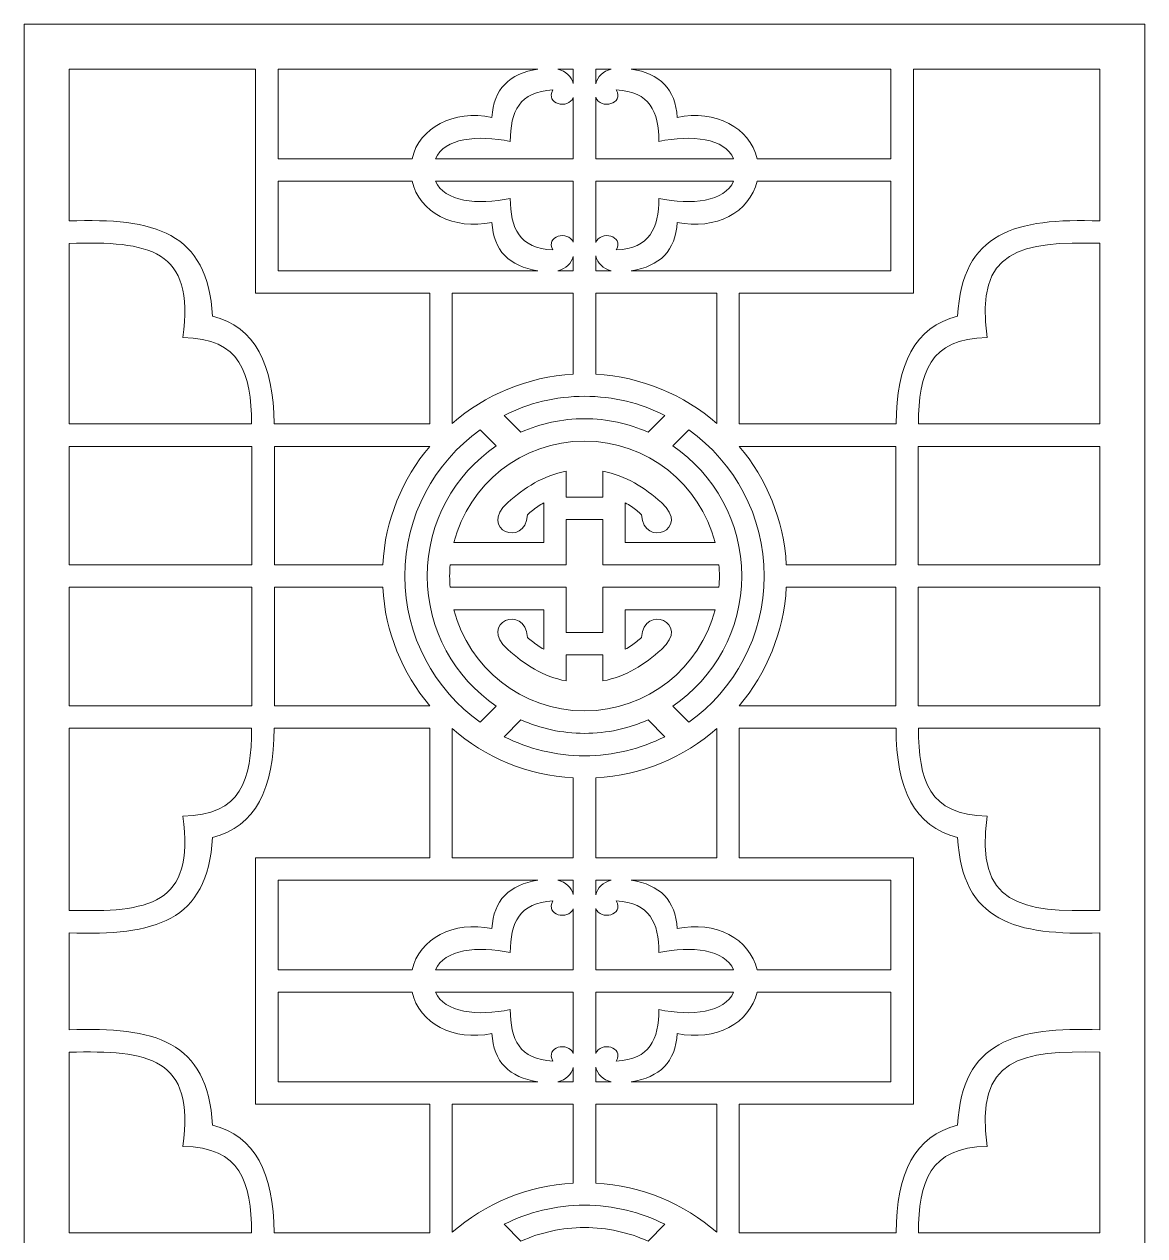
# Model space of a CAD drawing. Header units: centimetres. Extents: x -27 to -22.5, y -9 to 9.
# Drawn here: x -26.999 to -22.499, y 4.136 to 9.001 of the extents above; entities that cross this region are included whole.
import ezdxf

# ---------------------------------------------------------------- set-up
doc = ezdxf.new("R2010")
doc.units = ezdxf.units.CM
doc.header["$MEASUREMENT"] = 0
doc.layers.add('layer 1', color=7, linetype='Continuous')

msp = doc.modelspace()

# ---------------------------------------------------------------- linework, layer by layer
at = {"layer": 'layer 1', "color": 250, "lineweight": 9}
for points, knots in [([(-26.99914, 9.00077), (-26.99914, 9.00077), (-22.4989, 9.00077), (-22.4989, 9.00077), (-22.4989, 9.00077), (-22.4989, 9.00077), (-22.4989, -9.00021), (-22.4989, -9.00021), (-22.4989, -9.00021), (-22.4989, -9.00021), (-26.99914, -9.00021), (-26.99914, -9.00021), (-26.99914, -9.00021), (-26.99914, -9.00021), (-26.99914, 9.00077), (-26.99914, 9.00077)], [0, 0, 0, 0, 0.2, 0.2, 0.2, 0.2, 0.4, 0.4, 0.4, 0.4, 0.6, 0.6, 0.6, 0.6, 1, 1, 1, 1]), ([(-25.996, 7.39587), (-25.996, 7.39587), (-25.37019, 7.39587), (-25.37019, 7.39587), (-25.37019, 7.39587), (-25.37019, 7.39587), (-25.37019, 7.92071), (-25.37019, 7.92071), (-25.37019, 7.92071), (-25.37019, 7.92071), (-26.06988, 7.92071), (-26.06988, 7.92071), (-26.06988, 7.92071), (-26.06988, 7.92071), (-26.06988, 8.82075), (-26.06988, 8.82075), (-26.06988, 8.82075), (-26.06988, 8.82075), (-26.81912, 8.82075), (-26.81912, 8.82075), (-26.81912, 8.82075), (-26.81912, 8.82075), (-26.81912, 8.21093), (-26.81912, 8.21093), (-26.81912, 8.21093), (-26.47785, 8.22328), (-26.26135, 8.16846), (-26.24322, 7.82835), (-26.24322, 7.82835), (-26.07137, 7.78554), (-25.99746, 7.63571), (-25.996, 7.39587)], [0, 0, 0, 0, 0.1111111, 0.1111111, 0.1111111, 0.1111111, 0.2222222, 0.2222222, 0.2222222, 0.2222222, 0.3333333, 0.3333333, 0.3333333, 0.3333333, 0.4444444, 0.4444444, 0.4444444, 0.4444444, 0.5555556, 0.5555556, 0.5555556, 0.5555556, 0.6666667, 0.6666667, 0.6666667, 0.6666667, 0.7777778, 0.7777778, 0.7777778, 0.7777778, 1, 1, 1, 1]), ([(-25.97988, 8.82075), (-25.97988, 8.82075), (-25.97988, 8.46073), (-25.97988, 8.46073), (-25.97988, 8.46073), (-25.97988, 8.46073), (-25.44137, 8.46073), (-25.44137, 8.46073), (-25.44137, 8.46073), (-25.41311, 8.58631), (-25.27458, 8.65835), (-25.12073, 8.62651), (-25.12073, 8.62651), (-25.11499, 8.74), (-25.05105, 8.80227), (-24.93658, 8.82075), (-24.93658, 8.82075), (-24.93658, 8.82075), (-25.97988, 8.82075), (-25.97988, 8.82075)], [0, 0, 0, 0, 0.1666667, 0.1666667, 0.1666667, 0.1666667, 0.3333333, 0.3333333, 0.3333333, 0.3333333, 0.5, 0.5, 0.5, 0.5, 0.6666667, 0.6666667, 0.6666667, 0.6666667, 1, 1, 1, 1]), ([(-24.85616, 8.82075), (-24.82289, 8.81218), (-24.80225, 8.7913), (-24.79401, 8.76297), (-24.79401, 8.76297), (-24.79401, 8.76297), (-24.79401, 8.82075), (-24.79401, 8.82075), (-24.79401, 8.82075), (-24.79401, 8.82075), (-24.85616, 8.82075), (-24.85616, 8.82075)], [0, 0, 0, 0, 0.25, 0.25, 0.25, 0.25, 0.5, 0.5, 0.5, 0.5, 1, 1, 1, 1]), ([(-24.70402, 8.82075), (-24.70402, 8.82075), (-24.70402, 8.76119), (-24.70402, 8.76119), (-24.70402, 8.76119), (-24.69613, 8.79043), (-24.67532, 8.81201), (-24.64136, 8.82075), (-24.64136, 8.82075), (-24.64136, 8.82075), (-24.70402, 8.82075), (-24.70402, 8.82075)], [0, 0, 0, 0, 0.25, 0.25, 0.25, 0.25, 0.5, 0.5, 0.5, 0.5, 1, 1, 1, 1]), ([(-24.56097, 8.82075), (-24.44648, 8.80227), (-24.38257, 8.74), (-24.37682, 8.62651), (-24.37682, 8.62651), (-24.22297, 8.65835), (-24.08442, 8.58631), (-24.05615, 8.46073), (-24.05615, 8.46073), (-24.05615, 8.46073), (-23.51815, 8.46073), (-23.51815, 8.46073), (-23.51815, 8.46073), (-23.51815, 8.46073), (-23.51815, 8.82075), (-23.51815, 8.82075), (-23.51815, 8.82075), (-23.51815, 8.82075), (-24.56097, 8.82075), (-24.56097, 8.82075)], [0, 0, 0, 0, 0.1666667, 0.1666667, 0.1666667, 0.1666667, 0.3333333, 0.3333333, 0.3333333, 0.3333333, 0.5, 0.5, 0.5, 0.5, 0.6666667, 0.6666667, 0.6666667, 0.6666667, 1, 1, 1, 1]), ([(-23.49778, 7.39587), (-23.49632, 7.63571), (-23.4224, 7.78554), (-23.25053, 7.82835), (-23.25053, 7.82835), (-23.23247, 8.16703), (-23.01772, 8.2228), (-22.67893, 8.21108), (-22.67893, 8.21108), (-22.67893, 8.21108), (-22.67893, 8.82075), (-22.67893, 8.82075), (-22.67893, 8.82075), (-22.67893, 8.82075), (-23.42816, 8.82075), (-23.42816, 8.82075), (-23.42816, 8.82075), (-23.42816, 8.82075), (-23.42816, 7.92071), (-23.42816, 7.92071), (-23.42816, 7.92071), (-23.42816, 7.92071), (-24.12767, 7.92071), (-24.12767, 7.92071), (-24.12767, 7.92071), (-24.12767, 7.92071), (-24.12767, 7.39587), (-24.12767, 7.39587), (-24.12767, 7.39587), (-24.12767, 7.39587), (-23.49778, 7.39587), (-23.49778, 7.39587)], [0, 0, 0, 0, 0.1111111, 0.1111111, 0.1111111, 0.1111111, 0.2222222, 0.2222222, 0.2222222, 0.2222222, 0.3333333, 0.3333333, 0.3333333, 0.3333333, 0.4444444, 0.4444444, 0.4444444, 0.4444444, 0.5555556, 0.5555556, 0.5555556, 0.5555556, 0.6666667, 0.6666667, 0.6666667, 0.6666667, 0.7777778, 0.7777778, 0.7777778, 0.7777778, 1, 1, 1, 1]), ([(-24.79401, 8.46073), (-24.79401, 8.46073), (-24.79401, 8.7061), (-24.79401, 8.7061), (-24.79401, 8.7061), (-24.81481, 8.65772), (-24.90754, 8.67977), (-24.87635, 8.73721), (-24.87635, 8.73721), (-25.01076, 8.72967), (-25.04683, 8.65073), (-25.04693, 8.53017), (-25.04693, 8.53017), (-25.17915, 8.55805), (-25.31224, 8.54249), (-25.34755, 8.46073), (-25.34755, 8.46073), (-25.34755, 8.46073), (-24.79401, 8.46073), (-24.79401, 8.46073)], [0, 0, 0, 0, 0.1666667, 0.1666667, 0.1666667, 0.1666667, 0.3333333, 0.3333333, 0.3333333, 0.3333333, 0.5, 0.5, 0.5, 0.5, 0.6666667, 0.6666667, 0.6666667, 0.6666667, 1, 1, 1, 1]), ([(-24.70402, 8.70728), (-24.70402, 8.70728), (-24.70402, 8.46073), (-24.70402, 8.46073), (-24.70402, 8.46073), (-24.70402, 8.46073), (-24.14997, 8.46073), (-24.14997, 8.46073), (-24.14997, 8.46073), (-24.18531, 8.54249), (-24.31838, 8.55805), (-24.45063, 8.53017), (-24.45063, 8.53017), (-24.45072, 8.65073), (-24.48677, 8.72967), (-24.6212, 8.73721), (-24.6212, 8.73721), (-24.58977, 8.67931), (-24.68422, 8.65736), (-24.70402, 8.70728)], [0, 0, 0, 0, 0.1666667, 0.1666667, 0.1666667, 0.1666667, 0.3333333, 0.3333333, 0.3333333, 0.3333333, 0.5, 0.5, 0.5, 0.5, 0.6666667, 0.6666667, 0.6666667, 0.6666667, 1, 1, 1, 1]), ([(-24.93654, 8.0107), (-25.05104, 8.02922), (-25.11499, 8.09148), (-25.12073, 8.20497), (-25.12073, 8.20497), (-25.27458, 8.17314), (-25.41311, 8.24519), (-25.44137, 8.37075), (-25.44137, 8.37075), (-25.44137, 8.37075), (-25.97988, 8.37075), (-25.97988, 8.37075), (-25.97988, 8.37075), (-25.97988, 8.37075), (-25.97988, 8.0107), (-25.97988, 8.0107), (-25.97988, 8.0107), (-25.97988, 8.0107), (-24.93654, 8.0107), (-24.93654, 8.0107)], [0, 0, 0, 0, 0.1666667, 0.1666667, 0.1666667, 0.1666667, 0.3333333, 0.3333333, 0.3333333, 0.3333333, 0.5, 0.5, 0.5, 0.5, 0.6666667, 0.6666667, 0.6666667, 0.6666667, 1, 1, 1, 1]), ([(-24.79401, 8.12538), (-24.79401, 8.12538), (-24.79401, 8.37075), (-24.79401, 8.37075), (-24.79401, 8.37075), (-24.79401, 8.37075), (-25.34755, 8.37075), (-25.34755, 8.37075), (-25.34755, 8.37075), (-25.31224, 8.289), (-25.17914, 8.27342), (-25.04693, 8.30133), (-25.04693, 8.30133), (-25.04683, 8.18073), (-25.01076, 8.1018), (-24.87635, 8.09425), (-24.87635, 8.09425), (-24.90754, 8.15172), (-24.81481, 8.17376), (-24.79401, 8.12538)], [0, 0, 0, 0, 0.1666667, 0.1666667, 0.1666667, 0.1666667, 0.3333333, 0.3333333, 0.3333333, 0.3333333, 0.5, 0.5, 0.5, 0.5, 0.6666667, 0.6666667, 0.6666667, 0.6666667, 1, 1, 1, 1]), ([(-24.70402, 8.37075), (-24.70402, 8.37075), (-24.70402, 8.12421), (-24.70402, 8.12421), (-24.70402, 8.12421), (-24.68422, 8.17411), (-24.58977, 8.15217), (-24.6212, 8.09425), (-24.6212, 8.09425), (-24.48677, 8.1018), (-24.45072, 8.18073), (-24.45063, 8.30133), (-24.45063, 8.30133), (-24.31838, 8.27342), (-24.18531, 8.289), (-24.14998, 8.37075), (-24.14998, 8.37075), (-24.14998, 8.37075), (-24.70402, 8.37075), (-24.70402, 8.37075)], [0, 0, 0, 0, 0.1666667, 0.1666667, 0.1666667, 0.1666667, 0.3333333, 0.3333333, 0.3333333, 0.3333333, 0.5, 0.5, 0.5, 0.5, 0.6666667, 0.6666667, 0.6666667, 0.6666667, 1, 1, 1, 1]), ([(-24.561, 8.0107), (-24.4465, 8.02922), (-24.38258, 8.09148), (-24.37682, 8.20497), (-24.37682, 8.20497), (-24.22297, 8.17314), (-24.08444, 8.24519), (-24.05615, 8.37075), (-24.05615, 8.37075), (-24.05615, 8.37075), (-23.51815, 8.37075), (-23.51815, 8.37075), (-23.51815, 8.37075), (-23.51815, 8.37075), (-23.51815, 8.0107), (-23.51815, 8.0107), (-23.51815, 8.0107), (-23.51815, 8.0107), (-24.561, 8.0107), (-24.561, 8.0107)], [0, 0, 0, 0, 0.1666667, 0.1666667, 0.1666667, 0.1666667, 0.3333333, 0.3333333, 0.3333333, 0.3333333, 0.5, 0.5, 0.5, 0.5, 0.6666667, 0.6666667, 0.6666667, 0.6666667, 1, 1, 1, 1]), ([(-26.81912, 7.39587), (-26.81912, 7.39587), (-26.08604, 7.39587), (-26.08604, 7.39587), (-26.08604, 7.39587), (-26.08738, 7.5995), (-26.12898, 7.73931), (-26.36195, 7.74265), (-26.36195, 7.74265), (-26.3114, 8.10085), (-26.50072, 8.1297), (-26.81912, 8.12092), (-26.81912, 8.12092), (-26.81912, 8.12092), (-26.81912, 7.39587), (-26.81912, 7.39587)], [0, 0, 0, 0, 0.2, 0.2, 0.2, 0.2, 0.4, 0.4, 0.4, 0.4, 0.6, 0.6, 0.6, 0.6, 1, 1, 1, 1]), ([(-22.67893, 8.12103), (-22.99471, 8.12943), (-23.18214, 8.09925), (-23.13182, 7.74265), (-23.13182, 7.74265), (-23.3648, 7.73931), (-23.4064, 7.5995), (-23.40774, 7.39587), (-23.40774, 7.39587), (-23.40774, 7.39587), (-22.67893, 7.39587), (-22.67893, 7.39587), (-22.67893, 7.39587), (-22.67893, 7.39587), (-22.67893, 8.12103), (-22.67893, 8.12103)], [0, 0, 0, 0, 0.2, 0.2, 0.2, 0.2, 0.4, 0.4, 0.4, 0.4, 0.6, 0.6, 0.6, 0.6, 1, 1, 1, 1]), ([(-24.79401, 8.0107), (-24.79401, 8.0107), (-24.79401, 8.06854), (-24.79401, 8.06854), (-24.79401, 8.06854), (-24.80225, 8.04019), (-24.8229, 8.01929), (-24.8562, 8.0107), (-24.8562, 8.0107), (-24.8562, 8.0107), (-24.79401, 8.0107), (-24.79401, 8.0107)], [0, 0, 0, 0, 0.25, 0.25, 0.25, 0.25, 0.5, 0.5, 0.5, 0.5, 1, 1, 1, 1]), ([(-24.70402, 8.07024), (-24.70402, 8.07024), (-24.70402, 8.0107), (-24.70402, 8.0107), (-24.70402, 8.0107), (-24.70402, 8.0107), (-24.64136, 8.0107), (-24.64136, 8.0107), (-24.64136, 8.0107), (-24.6753, 8.01944), (-24.69613, 8.04103), (-24.70402, 8.07024)], [0, 0, 0, 0, 0.25, 0.25, 0.25, 0.25, 0.5, 0.5, 0.5, 0.5, 1, 1, 1, 1]), ([(-25.2802, 7.39792), (-25.14829, 7.51244), (-24.97927, 7.58526), (-24.79401, 7.59548), (-24.79401, 7.59548), (-24.79401, 7.59548), (-24.79401, 7.92071), (-24.79401, 7.92071), (-24.79401, 7.92071), (-24.79401, 7.92071), (-25.2802, 7.92071), (-25.2802, 7.92071), (-25.2802, 7.92071), (-25.2802, 7.92071), (-25.2802, 7.39792), (-25.2802, 7.39792)], [0, 0, 0, 0, 0.2, 0.2, 0.2, 0.2, 0.4, 0.4, 0.4, 0.4, 0.6, 0.6, 0.6, 0.6, 1, 1, 1, 1]), ([(-24.70402, 7.5955), (-24.51871, 7.58529), (-24.34962, 7.51248), (-24.2177, 7.39791), (-24.2177, 7.39791), (-24.2177, 7.39791), (-24.2177, 7.92071), (-24.2177, 7.92071), (-24.2177, 7.92071), (-24.2177, 7.92071), (-24.70402, 7.92071), (-24.70402, 7.92071), (-24.70402, 7.92071), (-24.70402, 7.92071), (-24.70402, 7.5955), (-24.70402, 7.5955)], [0, 0, 0, 0, 0.2, 0.2, 0.2, 0.2, 0.4, 0.4, 0.4, 0.4, 0.6, 0.6, 0.6, 0.6, 1, 1, 1, 1]), ([(-25.00405, 7.36274), (-24.92598, 7.39744), (-24.83964, 7.41673), (-24.74896, 7.41673), (-24.74896, 7.41673), (-24.65826, 7.41673), (-24.57194, 7.39744), (-24.49385, 7.36274), (-24.49385, 7.36274), (-24.49385, 7.36274), (-24.4263, 7.4303), (-24.4263, 7.4303), (-24.4263, 7.4303), (-24.52347, 7.47918), (-24.63309, 7.50675), (-24.74896, 7.50675), (-24.74896, 7.50675), (-24.86481, 7.50675), (-24.97439, 7.47918), (-25.07158, 7.4303), (-25.07158, 7.4303), (-25.07158, 7.4303), (-25.00405, 7.36274), (-25.00405, 7.36274)], [0, 0, 0, 0, 0.1428571, 0.1428571, 0.1428571, 0.1428571, 0.2857143, 0.2857143, 0.2857143, 0.2857143, 0.4285714, 0.4285714, 0.4285714, 0.4285714, 0.5714286, 0.5714286, 0.5714286, 0.5714286, 0.7142857, 0.7142857, 0.7142857, 0.7142857, 1, 1, 1, 1]), ([(-25.10336, 6.26275), (-25.27049, 6.37657), (-25.3806, 6.56837), (-25.3806, 6.7851), (-25.3806, 6.7851), (-25.3806, 7.00183), (-25.27045, 7.19365), (-25.10331, 7.30749), (-25.10331, 7.30749), (-25.10331, 7.30749), (-25.1679, 7.37208), (-25.1679, 7.37208), (-25.1679, 7.37208), (-25.35096, 7.24098), (-25.47059, 7.02657), (-25.47059, 6.7851), (-25.47059, 6.7851), (-25.47059, 6.54364), (-25.35097, 6.32924), (-25.16795, 6.19813), (-25.16795, 6.19813), (-25.16795, 6.19813), (-25.10336, 6.26275), (-25.10336, 6.26275)], [0, 0, 0, 0, 0.1428571, 0.1428571, 0.1428571, 0.1428571, 0.2857143, 0.2857143, 0.2857143, 0.2857143, 0.4285714, 0.4285714, 0.4285714, 0.4285714, 0.5714286, 0.5714286, 0.5714286, 0.5714286, 0.7142857, 0.7142857, 0.7142857, 0.7142857, 1, 1, 1, 1]), ([(-24.32996, 6.19813), (-24.14693, 6.32924), (-24.02729, 6.54364), (-24.02729, 6.7851), (-24.02729, 6.7851), (-24.02729, 7.02657), (-24.14696, 7.24098), (-24.32998, 7.37208), (-24.32998, 7.37208), (-24.32998, 7.37208), (-24.39458, 7.30749), (-24.39458, 7.30749), (-24.39458, 7.30749), (-24.22742, 7.19365), (-24.11729, 7.00183), (-24.11729, 6.7851), (-24.11729, 6.7851), (-24.11729, 6.56837), (-24.22741, 6.37657), (-24.39454, 6.26275), (-24.39454, 6.26275), (-24.39454, 6.26275), (-24.32996, 6.19813), (-24.32996, 6.19813)], [0, 0, 0, 0, 0.1428571, 0.1428571, 0.1428571, 0.1428571, 0.2857143, 0.2857143, 0.2857143, 0.2857143, 0.4285714, 0.4285714, 0.4285714, 0.4285714, 0.5714286, 0.5714286, 0.5714286, 0.5714286, 0.7142857, 0.7142857, 0.7142857, 0.7142857, 1, 1, 1, 1]), ([(-26.08453, 7.30586), (-26.08453, 7.30586), (-26.08453, 6.83009), (-26.08453, 6.83009), (-26.08453, 6.83009), (-26.08453, 6.83009), (-26.81912, 6.83009), (-26.81912, 6.83009), (-26.81912, 6.83009), (-26.81912, 6.83009), (-26.81912, 7.30586), (-26.81912, 7.30586), (-26.81912, 7.30586), (-26.57425, 7.30586), (-26.32939, 7.30586), (-26.08453, 7.30586)], [0, 0, 0, 0, 0.2, 0.2, 0.2, 0.2, 0.4, 0.4, 0.4, 0.4, 0.6, 0.6, 0.6, 0.6, 1, 1, 1, 1]), ([(-25.9945, 6.83009), (-25.9945, 6.83009), (-25.9945, 7.30586), (-25.9945, 7.30586), (-25.9945, 7.30586), (-25.78657, 7.30586), (-25.57861, 7.30586), (-25.37066, 7.30586), (-25.37066, 7.30586), (-25.48006, 7.17552), (-25.54941, 7.0105), (-25.55936, 6.83009), (-25.55936, 6.83009), (-25.55936, 6.83009), (-25.9945, 6.83009), (-25.9945, 6.83009)], [0, 0, 0, 0, 0.2, 0.2, 0.2, 0.2, 0.4, 0.4, 0.4, 0.4, 0.6, 0.6, 0.6, 0.6, 1, 1, 1, 1]), ([(-24.97813, 7.03102), (-24.96525, 7.04292), (-24.95182, 7.05375), (-24.9369, 7.06437), (-24.9369, 7.06437), (-24.92878, 7.06959), (-24.9207, 7.07447), (-24.91245, 7.07912), (-24.91245, 7.07912), (-24.91245, 7.02606), (-24.91245, 6.97302), (-24.91245, 6.91997), (-24.91245, 6.91997), (-25.03282, 6.91997), (-25.15318, 6.91997), (-25.27354, 6.91997), (-25.27354, 6.91997), (-25.21333, 7.15341), (-25.00075, 7.32676), (-24.74896, 7.32676), (-24.74896, 7.32676), (-24.49715, 7.32676), (-24.28455, 7.15341), (-24.22436, 6.91997), (-24.22436, 6.91997), (-24.34463, 6.91997), (-24.4649, 6.91997), (-24.58518, 6.91997), (-24.58518, 6.91997), (-24.58518, 6.97302), (-24.58518, 7.02606), (-24.58518, 7.07912), (-24.58518, 7.07912), (-24.57694, 7.07447), (-24.56886, 7.06959), (-24.5607, 7.06437), (-24.5607, 7.06437), (-24.54583, 7.05375), (-24.53239, 7.04292), (-24.51948, 7.03102), (-24.51948, 7.03102), (-24.51188, 6.89558), (-24.31832, 6.97153), (-24.44023, 7.07975), (-24.44023, 7.07975), (-24.50701, 7.13903), (-24.58362, 7.18968), (-24.67518, 7.20568), (-24.67518, 7.20568), (-24.67518, 7.17102), (-24.67518, 7.13638), (-24.67518, 7.10173), (-24.67518, 7.10173), (-24.67518, 7.10173), (-24.82245, 7.10173), (-24.82245, 7.10173), (-24.82245, 7.10173), (-24.82245, 7.13638), (-24.82245, 7.17102), (-24.82245, 7.20568), (-24.82245, 7.20568), (-24.91401, 7.18968), (-24.99058, 7.13903), (-25.05742, 7.07975), (-25.05742, 7.07975), (-25.1793, 6.97153), (-24.98576, 6.89558), (-24.97813, 7.03102)], [0, 0, 0, 0, 0.0555556, 0.0555556, 0.0555556, 0.0555556, 0.1111111, 0.1111111, 0.1111111, 0.1111111, 0.1666667, 0.1666667, 0.1666667, 0.1666667, 0.2222222, 0.2222222, 0.2222222, 0.2222222, 0.2777778, 0.2777778, 0.2777778, 0.2777778, 0.3333333, 0.3333333, 0.3333333, 0.3333333, 0.3888889, 0.3888889, 0.3888889, 0.3888889, 0.4444444, 0.4444444, 0.4444444, 0.4444444, 0.5, 0.5, 0.5, 0.5, 0.5555556, 0.5555556, 0.5555556, 0.5555556, 0.6111111, 0.6111111, 0.6111111, 0.6111111, 0.6666667, 0.6666667, 0.6666667, 0.6666667, 0.7222222, 0.7222222, 0.7222222, 0.7222222, 0.7777778, 0.7777778, 0.7777778, 0.7777778, 0.8333333, 0.8333333, 0.8333333, 0.8333333, 0.8888889, 0.8888889, 0.8888889, 0.8888889, 1, 1, 1, 1]), ([(-23.49925, 6.83009), (-23.49925, 6.83009), (-23.49925, 7.30586), (-23.49925, 7.30586), (-23.49925, 7.30586), (-23.70858, 7.30586), (-23.91791, 7.30586), (-24.12724, 7.30586), (-24.12724, 7.30586), (-24.01784, 7.17552), (-23.94847, 7.0105), (-23.93854, 6.83009), (-23.93854, 6.83009), (-23.93854, 6.83009), (-23.49925, 6.83009), (-23.49925, 6.83009)], [0, 0, 0, 0, 0.2, 0.2, 0.2, 0.2, 0.4, 0.4, 0.4, 0.4, 0.6, 0.6, 0.6, 0.6, 1, 1, 1, 1]), ([(-23.40926, 7.30586), (-23.40926, 7.30586), (-23.40926, 6.83009), (-23.40926, 6.83009), (-23.40926, 6.83009), (-23.40926, 6.83009), (-22.67893, 6.83009), (-22.67893, 6.83009), (-22.67893, 6.83009), (-22.67893, 6.83009), (-22.67893, 7.30586), (-22.67893, 7.30586), (-22.67893, 7.30586), (-22.92234, 7.30586), (-23.1658, 7.30586), (-23.40926, 7.30586)], [0, 0, 0, 0, 0.2, 0.2, 0.2, 0.2, 0.4, 0.4, 0.4, 0.4, 0.6, 0.6, 0.6, 0.6, 1, 1, 1, 1]), ([(-24.82245, 6.55847), (-24.82245, 6.55847), (-24.67518, 6.55847), (-24.67518, 6.55847), (-24.67518, 6.55847), (-24.67518, 6.61895), (-24.67518, 6.67946), (-24.67518, 6.73996), (-24.67518, 6.73996), (-24.51985, 6.73996), (-24.36453, 6.73996), (-24.20922, 6.73996), (-24.20922, 6.73996), (-24.20797, 6.75485), (-24.20728, 6.7699), (-24.20728, 6.7851), (-24.20728, 6.7851), (-24.20728, 6.8002), (-24.20797, 6.81516), (-24.20918, 6.82995), (-24.20918, 6.82995), (-24.3645, 6.82995), (-24.51985, 6.82995), (-24.67518, 6.82995), (-24.67518, 6.82995), (-24.67518, 6.89056), (-24.67518, 6.95112), (-24.67518, 7.01173), (-24.67518, 7.01173), (-24.67518, 7.01173), (-24.82245, 7.01173), (-24.82245, 7.01173), (-24.82245, 7.01173), (-24.82245, 6.95112), (-24.82245, 6.89056), (-24.82245, 6.82995), (-24.82245, 6.82995), (-24.97786, 6.82995), (-25.13329, 6.82995), (-25.28872, 6.82995), (-25.28872, 6.82995), (-25.28993, 6.81516), (-25.29058, 6.8002), (-25.29058, 6.7851), (-25.29058, 6.7851), (-25.29058, 6.7699), (-25.28993, 6.75485), (-25.28868, 6.73996), (-25.28868, 6.73996), (-25.13326, 6.73996), (-24.97786, 6.73996), (-24.82245, 6.73996), (-24.82245, 6.73996), (-24.82245, 6.67946), (-24.82245, 6.61896), (-24.82245, 6.55847)], [0, 0, 0, 0, 0.0666667, 0.0666667, 0.0666667, 0.0666667, 0.1333333, 0.1333333, 0.1333333, 0.1333333, 0.2, 0.2, 0.2, 0.2, 0.2666667, 0.2666667, 0.2666667, 0.2666667, 0.3333333, 0.3333333, 0.3333333, 0.3333333, 0.4, 0.4, 0.4, 0.4, 0.4666667, 0.4666667, 0.4666667, 0.4666667, 0.5333333, 0.5333333, 0.5333333, 0.5333333, 0.6, 0.6, 0.6, 0.6, 0.6666667, 0.6666667, 0.6666667, 0.6666667, 0.7333333, 0.7333333, 0.7333333, 0.7333333, 0.8, 0.8, 0.8, 0.8, 0.8666667, 0.8666667, 0.8666667, 0.8666667, 1, 1, 1, 1]), ([(-26.08453, 6.74009), (-26.08453, 6.74009), (-26.08453, 6.26431), (-26.08453, 6.26431), (-26.08453, 6.26431), (-26.32939, 6.26431), (-26.57425, 6.26431), (-26.81912, 6.26431), (-26.81912, 6.26431), (-26.81912, 6.26431), (-26.81912, 6.74009), (-26.81912, 6.74009), (-26.81912, 6.74009), (-26.81912, 6.74009), (-26.08453, 6.74009), (-26.08453, 6.74009)], [0, 0, 0, 0, 0.2, 0.2, 0.2, 0.2, 0.4, 0.4, 0.4, 0.4, 0.6, 0.6, 0.6, 0.6, 1, 1, 1, 1]), ([(-25.9945, 6.26431), (-25.9945, 6.26431), (-25.9945, 6.74009), (-25.9945, 6.74009), (-25.9945, 6.74009), (-25.9945, 6.74009), (-25.55936, 6.74009), (-25.55936, 6.74009), (-25.55936, 6.74009), (-25.54941, 6.55968), (-25.48006, 6.39469), (-25.37065, 6.26431), (-25.37065, 6.26431), (-25.57861, 6.26431), (-25.78657, 6.26431), (-25.9945, 6.26431)], [0, 0, 0, 0, 0.2, 0.2, 0.2, 0.2, 0.4, 0.4, 0.4, 0.4, 0.6, 0.6, 0.6, 0.6, 1, 1, 1, 1]), ([(-23.49925, 6.26431), (-23.49925, 6.26431), (-23.49925, 6.74009), (-23.49925, 6.74009), (-23.49925, 6.74009), (-23.49925, 6.74009), (-23.93854, 6.74009), (-23.93854, 6.74009), (-23.93854, 6.74009), (-23.94847, 6.55968), (-24.01784, 6.39469), (-24.12724, 6.26431), (-24.12724, 6.26431), (-23.91791, 6.26431), (-23.70858, 6.26431), (-23.49925, 6.26431)], [0, 0, 0, 0, 0.2, 0.2, 0.2, 0.2, 0.4, 0.4, 0.4, 0.4, 0.6, 0.6, 0.6, 0.6, 1, 1, 1, 1]), ([(-23.40926, 6.74009), (-23.40926, 6.74009), (-23.40926, 6.26431), (-23.40926, 6.26431), (-23.40926, 6.26431), (-23.1658, 6.26431), (-22.92234, 6.26431), (-22.67893, 6.26431), (-22.67893, 6.26431), (-22.67893, 6.26431), (-22.67893, 6.74009), (-22.67893, 6.74009), (-22.67893, 6.74009), (-22.67893, 6.74009), (-23.40926, 6.74009), (-23.40926, 6.74009)], [0, 0, 0, 0, 0.2, 0.2, 0.2, 0.2, 0.4, 0.4, 0.4, 0.4, 0.6, 0.6, 0.6, 0.6, 1, 1, 1, 1]), ([(-24.67518, 6.46847), (-24.67518, 6.46847), (-24.82245, 6.46847), (-24.82245, 6.46847), (-24.82245, 6.46847), (-24.82245, 6.43372), (-24.82245, 6.399), (-24.82245, 6.36425), (-24.82245, 6.36425), (-24.91401, 6.38026), (-24.99058, 6.43088), (-25.05742, 6.49017), (-25.05742, 6.49017), (-25.1793, 6.5984), (-24.98576, 6.67435), (-24.97813, 6.53892), (-24.97813, 6.53892), (-24.96525, 6.527), (-24.95182, 6.51617), (-24.9369, 6.50556), (-24.9369, 6.50556), (-24.92878, 6.50033), (-24.9207, 6.49548), (-24.91245, 6.4908), (-24.91245, 6.4908), (-24.91245, 6.54385), (-24.91245, 6.59691), (-24.91245, 6.64995), (-24.91245, 6.64995), (-25.03279, 6.64995), (-25.15313, 6.64995), (-25.27349, 6.64995), (-25.27349, 6.64995), (-25.21319, 6.41665), (-25.00064, 6.24343), (-24.74896, 6.24343), (-24.74896, 6.24343), (-24.49724, 6.24343), (-24.28471, 6.41664), (-24.22441, 6.64995), (-24.22441, 6.64995), (-24.34466, 6.64995), (-24.46491, 6.64995), (-24.58518, 6.64995), (-24.58518, 6.64995), (-24.58518, 6.59689), (-24.58518, 6.54385), (-24.58518, 6.4908), (-24.58518, 6.4908), (-24.57694, 6.49548), (-24.56886, 6.50033), (-24.5607, 6.50556), (-24.5607, 6.50556), (-24.54583, 6.51617), (-24.53239, 6.527), (-24.51948, 6.53892), (-24.51948, 6.53892), (-24.51188, 6.67435), (-24.31832, 6.5984), (-24.44023, 6.49017), (-24.44023, 6.49017), (-24.50701, 6.43088), (-24.58362, 6.38026), (-24.67518, 6.36425), (-24.67518, 6.36425), (-24.67518, 6.399), (-24.67518, 6.43372), (-24.67518, 6.46847)], [0, 0, 0, 0, 0.0555556, 0.0555556, 0.0555556, 0.0555556, 0.1111111, 0.1111111, 0.1111111, 0.1111111, 0.1666667, 0.1666667, 0.1666667, 0.1666667, 0.2222222, 0.2222222, 0.2222222, 0.2222222, 0.2777778, 0.2777778, 0.2777778, 0.2777778, 0.3333333, 0.3333333, 0.3333333, 0.3333333, 0.3888889, 0.3888889, 0.3888889, 0.3888889, 0.4444444, 0.4444444, 0.4444444, 0.4444444, 0.5, 0.5, 0.5, 0.5, 0.5555556, 0.5555556, 0.5555556, 0.5555556, 0.6111111, 0.6111111, 0.6111111, 0.6111111, 0.6666667, 0.6666667, 0.6666667, 0.6666667, 0.7222222, 0.7222222, 0.7222222, 0.7222222, 0.7777778, 0.7777778, 0.7777778, 0.7777778, 0.8333333, 0.8333333, 0.8333333, 0.8333333, 0.8888889, 0.8888889, 0.8888889, 0.8888889, 1, 1, 1, 1]), ([(-24.74896, 6.15343), (-24.83967, 6.15343), (-24.92599, 6.17277), (-25.0041, 6.20745), (-25.0041, 6.20745), (-25.0041, 6.20745), (-25.07164, 6.13991), (-25.07164, 6.13991), (-25.07164, 6.13991), (-24.97442, 6.09103), (-24.86481, 6.06343), (-24.74896, 6.06343), (-24.74896, 6.06343), (-24.63309, 6.06343), (-24.52346, 6.09103), (-24.42627, 6.13991), (-24.42627, 6.13991), (-24.42627, 6.13991), (-24.49381, 6.20745), (-24.49381, 6.20745), (-24.49381, 6.20745), (-24.57191, 6.17277), (-24.65823, 6.15343), (-24.74896, 6.15343)], [0, 0, 0, 0, 0.1428571, 0.1428571, 0.1428571, 0.1428571, 0.2857143, 0.2857143, 0.2857143, 0.2857143, 0.4285714, 0.4285714, 0.4285714, 0.4285714, 0.5714286, 0.5714286, 0.5714286, 0.5714286, 0.7142857, 0.7142857, 0.7142857, 0.7142857, 1, 1, 1, 1]), ([(-25.996, 4.14796), (-25.996, 4.14796), (-25.37019, 4.14796), (-25.37019, 4.14796), (-25.37019, 4.14796), (-25.37019, 4.14796), (-25.37019, 4.66395), (-25.37019, 4.66395), (-25.37019, 4.66395), (-25.37019, 4.66395), (-26.06988, 4.66395), (-26.06988, 4.66395), (-26.06988, 4.66395), (-26.06988, 4.66395), (-26.06988, 5.65401), (-26.06988, 5.65401), (-26.06988, 5.65401), (-26.06988, 5.65401), (-25.37019, 5.65401), (-25.37019, 5.65401), (-25.37019, 5.65401), (-25.37019, 5.65401), (-25.37019, 6.17432), (-25.37019, 6.17432), (-25.37019, 6.17432), (-25.37019, 6.17432), (-25.99595, 6.17432), (-25.99595, 6.17432), (-25.99595, 6.17432), (-25.99611, 5.93064), (-26.06979, 5.77848), (-26.24322, 5.73528), (-26.24322, 5.73528), (-26.26135, 5.39519), (-26.47785, 5.34038), (-26.81912, 5.35272), (-26.81912, 5.35272), (-26.81912, 5.35272), (-26.81912, 4.96302), (-26.81912, 4.96302), (-26.81912, 4.96302), (-26.47785, 4.97534), (-26.26135, 4.92055), (-26.24322, 4.58045), (-26.24322, 4.58045), (-26.07137, 4.53763), (-25.99746, 4.38778), (-25.996, 4.14796)], [0, 0, 0, 0, 0.0769231, 0.0769231, 0.0769231, 0.0769231, 0.1538462, 0.1538462, 0.1538462, 0.1538462, 0.2307692, 0.2307692, 0.2307692, 0.2307692, 0.3076923, 0.3076923, 0.3076923, 0.3076923, 0.3846154, 0.3846154, 0.3846154, 0.3846154, 0.4615385, 0.4615385, 0.4615385, 0.4615385, 0.5384615, 0.5384615, 0.5384615, 0.5384615, 0.6153846, 0.6153846, 0.6153846, 0.6153846, 0.6923077, 0.6923077, 0.6923077, 0.6923077, 0.7692308, 0.7692308, 0.7692308, 0.7692308, 0.8461538, 0.8461538, 0.8461538, 0.8461538, 1, 1, 1, 1]), ([(-26.81912, 5.44272), (-26.50072, 5.43395), (-26.3114, 5.46279), (-26.36195, 5.82097), (-26.36195, 5.82097), (-26.12648, 5.82438), (-26.0865, 5.96715), (-26.08599, 6.17432), (-26.08599, 6.17432), (-26.08599, 6.17432), (-26.81912, 6.17432), (-26.81912, 6.17432), (-26.81912, 6.17432), (-26.81912, 6.17432), (-26.81912, 5.44272), (-26.81912, 5.44272)], [0, 0, 0, 0, 0.2, 0.2, 0.2, 0.2, 0.4, 0.4, 0.4, 0.4, 0.6, 0.6, 0.6, 0.6, 1, 1, 1, 1]), ([(-25.2802, 5.65401), (-25.2802, 5.65401), (-24.79401, 5.65401), (-24.79401, 5.65401), (-24.79401, 5.65401), (-24.79401, 5.65401), (-24.79401, 5.97468), (-24.79401, 5.97468), (-24.79401, 5.97468), (-24.97927, 5.9849), (-25.14829, 6.05774), (-25.2802, 6.17229), (-25.2802, 6.17229), (-25.2802, 6.17229), (-25.2802, 5.65401), (-25.2802, 5.65401)], [0, 0, 0, 0, 0.2, 0.2, 0.2, 0.2, 0.4, 0.4, 0.4, 0.4, 0.6, 0.6, 0.6, 0.6, 1, 1, 1, 1]), ([(-24.70402, 5.65401), (-24.70402, 5.65401), (-24.2177, 5.65401), (-24.2177, 5.65401), (-24.2177, 5.65401), (-24.2177, 5.65401), (-24.2177, 6.17229), (-24.2177, 6.17229), (-24.2177, 6.17229), (-24.34964, 6.05771), (-24.51871, 5.98489), (-24.70402, 5.97468), (-24.70402, 5.97468), (-24.70402, 5.97468), (-24.70402, 5.65401), (-24.70402, 5.65401)], [0, 0, 0, 0, 0.2, 0.2, 0.2, 0.2, 0.4, 0.4, 0.4, 0.4, 0.6, 0.6, 0.6, 0.6, 1, 1, 1, 1]), ([(-23.49778, 4.14796), (-23.49632, 4.38778), (-23.4224, 4.53763), (-23.25053, 4.58045), (-23.25053, 4.58045), (-23.23247, 4.91912), (-23.01772, 4.97488), (-22.67893, 4.96314), (-22.67893, 4.96314), (-22.67893, 4.96314), (-22.67893, 5.35257), (-22.67893, 5.35257), (-22.67893, 5.35257), (-23.01772, 5.34084), (-23.23247, 5.39661), (-23.25053, 5.73528), (-23.25053, 5.73528), (-23.42396, 5.77848), (-23.49765, 5.93064), (-23.4978, 6.17432), (-23.4978, 6.17432), (-23.4978, 6.17432), (-24.12767, 6.17432), (-24.12767, 6.17432), (-24.12767, 6.17432), (-24.12767, 6.17432), (-24.12767, 5.65401), (-24.12767, 5.65401), (-24.12767, 5.65401), (-24.12767, 5.65401), (-23.42816, 5.65401), (-23.42816, 5.65401), (-23.42816, 5.65401), (-23.42816, 5.65401), (-23.42816, 4.66395), (-23.42816, 4.66395), (-23.42816, 4.66395), (-23.42816, 4.66395), (-24.12767, 4.66395), (-24.12767, 4.66395), (-24.12767, 4.66395), (-24.12767, 4.66395), (-24.12767, 4.14796), (-24.12767, 4.14796), (-24.12767, 4.14796), (-24.12767, 4.14796), (-23.49778, 4.14796), (-23.49778, 4.14796)], [0, 0, 0, 0, 0.0769231, 0.0769231, 0.0769231, 0.0769231, 0.1538462, 0.1538462, 0.1538462, 0.1538462, 0.2307692, 0.2307692, 0.2307692, 0.2307692, 0.3076923, 0.3076923, 0.3076923, 0.3076923, 0.3846154, 0.3846154, 0.3846154, 0.3846154, 0.4615385, 0.4615385, 0.4615385, 0.4615385, 0.5384615, 0.5384615, 0.5384615, 0.5384615, 0.6153846, 0.6153846, 0.6153846, 0.6153846, 0.6923077, 0.6923077, 0.6923077, 0.6923077, 0.7692308, 0.7692308, 0.7692308, 0.7692308, 0.8461538, 0.8461538, 0.8461538, 0.8461538, 1, 1, 1, 1]), ([(-22.67893, 5.44263), (-22.99471, 5.43421), (-23.18214, 5.4644), (-23.13182, 5.82097), (-23.13182, 5.82097), (-23.36729, 5.82438), (-23.40729, 5.96715), (-23.40777, 6.17432), (-23.40777, 6.17432), (-23.40777, 6.17432), (-22.67893, 6.17432), (-22.67893, 6.17432), (-22.67893, 6.17432), (-22.67893, 6.17432), (-22.67893, 5.44263), (-22.67893, 5.44263)], [0, 0, 0, 0, 0.2, 0.2, 0.2, 0.2, 0.4, 0.4, 0.4, 0.4, 0.6, 0.6, 0.6, 0.6, 1, 1, 1, 1]), ([(-25.97988, 5.564), (-25.97988, 5.564), (-25.97988, 5.20399), (-25.97988, 5.20399), (-25.97988, 5.20399), (-25.97988, 5.20399), (-25.44137, 5.20399), (-25.44137, 5.20399), (-25.44137, 5.20399), (-25.41311, 5.32954), (-25.27458, 5.40158), (-25.12073, 5.36973), (-25.12073, 5.36973), (-25.11499, 5.48323), (-25.05104, 5.5455), (-24.93657, 5.564), (-24.93657, 5.564), (-24.93657, 5.564), (-25.97988, 5.564), (-25.97988, 5.564)], [0, 0, 0, 0, 0.1666667, 0.1666667, 0.1666667, 0.1666667, 0.3333333, 0.3333333, 0.3333333, 0.3333333, 0.5, 0.5, 0.5, 0.5, 0.6666667, 0.6666667, 0.6666667, 0.6666667, 1, 1, 1, 1]), ([(-24.79401, 5.564), (-24.79401, 5.564), (-24.85619, 5.564), (-24.85619, 5.564), (-24.85619, 5.564), (-24.82289, 5.55544), (-24.80225, 5.53451), (-24.79401, 5.50617), (-24.79401, 5.50617), (-24.79401, 5.50617), (-24.79401, 5.564), (-24.79401, 5.564)], [0, 0, 0, 0, 0.25, 0.25, 0.25, 0.25, 0.5, 0.5, 0.5, 0.5, 1, 1, 1, 1]), ([(-24.64136, 5.564), (-24.64136, 5.564), (-24.70402, 5.564), (-24.70402, 5.564), (-24.70402, 5.564), (-24.70402, 5.564), (-24.70402, 5.50446), (-24.70402, 5.50446), (-24.70402, 5.50446), (-24.69613, 5.53369), (-24.67532, 5.55526), (-24.64136, 5.564)], [0, 0, 0, 0, 0.25, 0.25, 0.25, 0.25, 0.5, 0.5, 0.5, 0.5, 1, 1, 1, 1]), ([(-23.51815, 5.20399), (-23.51815, 5.20399), (-23.51815, 5.564), (-23.51815, 5.564), (-23.51815, 5.564), (-23.51815, 5.564), (-24.56097, 5.564), (-24.56097, 5.564), (-24.56097, 5.564), (-24.44649, 5.5455), (-24.38257, 5.48323), (-24.37682, 5.36973), (-24.37682, 5.36973), (-24.22297, 5.40158), (-24.08442, 5.32954), (-24.05615, 5.20399), (-24.05615, 5.20399), (-24.05615, 5.20399), (-23.51815, 5.20399), (-23.51815, 5.20399)], [0, 0, 0, 0, 0.1666667, 0.1666667, 0.1666667, 0.1666667, 0.3333333, 0.3333333, 0.3333333, 0.3333333, 0.5, 0.5, 0.5, 0.5, 0.6666667, 0.6666667, 0.6666667, 0.6666667, 1, 1, 1, 1]), ([(-24.79401, 5.44935), (-24.81481, 5.40096), (-24.90754, 5.423), (-24.87635, 5.48049), (-24.87635, 5.48049), (-25.01076, 5.4729), (-25.04683, 5.39399), (-25.04693, 5.27339), (-25.04693, 5.27339), (-25.17914, 5.3013), (-25.31224, 5.28572), (-25.34755, 5.20399), (-25.34755, 5.20399), (-25.34755, 5.20399), (-24.79401, 5.20399), (-24.79401, 5.20399), (-24.79401, 5.20399), (-24.79401, 5.20399), (-24.79401, 5.44935), (-24.79401, 5.44935)], [0, 0, 0, 0, 0.1666667, 0.1666667, 0.1666667, 0.1666667, 0.3333333, 0.3333333, 0.3333333, 0.3333333, 0.5, 0.5, 0.5, 0.5, 0.6666667, 0.6666667, 0.6666667, 0.6666667, 1, 1, 1, 1]), ([(-24.70402, 5.20399), (-24.70402, 5.20399), (-24.14998, 5.20399), (-24.14998, 5.20399), (-24.14998, 5.20399), (-24.18531, 5.28572), (-24.31838, 5.3013), (-24.45063, 5.27339), (-24.45063, 5.27339), (-24.45072, 5.39399), (-24.48677, 5.4729), (-24.6212, 5.48049), (-24.6212, 5.48049), (-24.58977, 5.42255), (-24.68422, 5.40061), (-24.70402, 5.45051), (-24.70402, 5.45051), (-24.70402, 5.45051), (-24.70402, 5.20399), (-24.70402, 5.20399)], [0, 0, 0, 0, 0.1666667, 0.1666667, 0.1666667, 0.1666667, 0.3333333, 0.3333333, 0.3333333, 0.3333333, 0.5, 0.5, 0.5, 0.5, 0.6666667, 0.6666667, 0.6666667, 0.6666667, 1, 1, 1, 1]), ([(-25.97988, 5.11396), (-25.97988, 5.11396), (-25.97988, 4.75395), (-25.97988, 4.75395), (-25.97988, 4.75395), (-25.97988, 4.75395), (-24.93654, 4.75395), (-24.93654, 4.75395), (-24.93654, 4.75395), (-25.05104, 4.77246), (-25.11499, 4.83472), (-25.12073, 4.94821), (-25.12073, 4.94821), (-25.27458, 4.91637), (-25.41311, 4.98842), (-25.44137, 5.11396), (-25.44137, 5.11396), (-25.44137, 5.11396), (-25.97988, 5.11396), (-25.97988, 5.11396)], [0, 0, 0, 0, 0.1666667, 0.1666667, 0.1666667, 0.1666667, 0.3333333, 0.3333333, 0.3333333, 0.3333333, 0.5, 0.5, 0.5, 0.5, 0.6666667, 0.6666667, 0.6666667, 0.6666667, 1, 1, 1, 1]), ([(-24.79401, 5.11396), (-24.79401, 5.11396), (-25.34755, 5.11396), (-25.34755, 5.11396), (-25.34755, 5.11396), (-25.31224, 5.03223), (-25.17915, 5.01666), (-25.04693, 5.04454), (-25.04693, 5.04454), (-25.04683, 4.92397), (-25.01076, 4.84506), (-24.87635, 4.83749), (-24.87635, 4.83749), (-24.90754, 4.89495), (-24.81481, 4.917), (-24.79401, 4.86859), (-24.79401, 4.86859), (-24.79401, 4.86859), (-24.79401, 5.11396), (-24.79401, 5.11396)], [0, 0, 0, 0, 0.1666667, 0.1666667, 0.1666667, 0.1666667, 0.3333333, 0.3333333, 0.3333333, 0.3333333, 0.5, 0.5, 0.5, 0.5, 0.6666667, 0.6666667, 0.6666667, 0.6666667, 1, 1, 1, 1]), ([(-24.70402, 4.86745), (-24.68422, 4.91735), (-24.58977, 4.89541), (-24.6212, 4.83749), (-24.6212, 4.83749), (-24.48677, 4.84506), (-24.45072, 4.92397), (-24.45063, 5.04454), (-24.45063, 5.04454), (-24.31838, 5.01666), (-24.18531, 5.03223), (-24.14997, 5.11396), (-24.14997, 5.11396), (-24.14997, 5.11396), (-24.70402, 5.11396), (-24.70402, 5.11396), (-24.70402, 5.11396), (-24.70402, 5.11396), (-24.70402, 4.86745), (-24.70402, 4.86745)], [0, 0, 0, 0, 0.1666667, 0.1666667, 0.1666667, 0.1666667, 0.3333333, 0.3333333, 0.3333333, 0.3333333, 0.5, 0.5, 0.5, 0.5, 0.6666667, 0.6666667, 0.6666667, 0.6666667, 1, 1, 1, 1]), ([(-24.561, 4.75395), (-24.561, 4.75395), (-23.51815, 4.75395), (-23.51815, 4.75395), (-23.51815, 4.75395), (-23.51815, 4.75395), (-23.51815, 5.11396), (-23.51815, 5.11396), (-23.51815, 5.11396), (-23.51815, 5.11396), (-24.05615, 5.11396), (-24.05615, 5.11396), (-24.05615, 5.11396), (-24.08442, 4.98842), (-24.22297, 4.91637), (-24.37682, 4.94821), (-24.37682, 4.94821), (-24.38258, 4.83472), (-24.4465, 4.77246), (-24.561, 4.75395)], [0, 0, 0, 0, 0.1666667, 0.1666667, 0.1666667, 0.1666667, 0.3333333, 0.3333333, 0.3333333, 0.3333333, 0.5, 0.5, 0.5, 0.5, 0.6666667, 0.6666667, 0.6666667, 0.6666667, 1, 1, 1, 1]), ([(-26.81912, 4.14796), (-26.81912, 4.14796), (-26.08604, 4.14796), (-26.08604, 4.14796), (-26.08604, 4.14796), (-26.08738, 4.35159), (-26.12898, 4.49138), (-26.36195, 4.49472), (-26.36195, 4.49472), (-26.3114, 4.85292), (-26.50072, 4.88176), (-26.81912, 4.873), (-26.81912, 4.873), (-26.81912, 4.873), (-26.81912, 4.14796), (-26.81912, 4.14796)], [0, 0, 0, 0, 0.2, 0.2, 0.2, 0.2, 0.4, 0.4, 0.4, 0.4, 0.6, 0.6, 0.6, 0.6, 1, 1, 1, 1]), ([(-22.67893, 4.8731), (-22.99471, 4.88151), (-23.18214, 4.85131), (-23.13182, 4.49472), (-23.13182, 4.49472), (-23.3648, 4.49138), (-23.4064, 4.35159), (-23.40774, 4.14796), (-23.40774, 4.14796), (-23.40774, 4.14796), (-22.67893, 4.14796), (-22.67893, 4.14796), (-22.67893, 4.14796), (-22.67893, 4.14796), (-22.67893, 4.8731), (-22.67893, 4.8731)], [0, 0, 0, 0, 0.2, 0.2, 0.2, 0.2, 0.4, 0.4, 0.4, 0.4, 0.6, 0.6, 0.6, 0.6, 1, 1, 1, 1]), ([(-24.8562, 4.75395), (-24.8562, 4.75395), (-24.79401, 4.75395), (-24.79401, 4.75395), (-24.79401, 4.75395), (-24.79401, 4.75395), (-24.79401, 4.8118), (-24.79401, 4.8118), (-24.79401, 4.8118), (-24.80225, 4.78346), (-24.8229, 4.76252), (-24.8562, 4.75395)], [0, 0, 0, 0, 0.25, 0.25, 0.25, 0.25, 0.5, 0.5, 0.5, 0.5, 1, 1, 1, 1]), ([(-24.70402, 4.75395), (-24.70402, 4.75395), (-24.64136, 4.75395), (-24.64136, 4.75395), (-24.64136, 4.75395), (-24.6753, 4.7627), (-24.69613, 4.78428), (-24.70402, 4.81351), (-24.70402, 4.81351), (-24.70402, 4.81351), (-24.70402, 4.75395), (-24.70402, 4.75395)], [0, 0, 0, 0, 0.25, 0.25, 0.25, 0.25, 0.5, 0.5, 0.5, 0.5, 1, 1, 1, 1]), ([(-25.2802, 4.14997), (-25.14829, 4.26453), (-24.97927, 4.33733), (-24.79401, 4.34755), (-24.79401, 4.34755), (-24.79401, 4.34755), (-24.79401, 4.66395), (-24.79401, 4.66395), (-24.79401, 4.66395), (-24.79401, 4.66395), (-25.2802, 4.66395), (-25.2802, 4.66395), (-25.2802, 4.66395), (-25.2802, 4.66395), (-25.2802, 4.14997), (-25.2802, 4.14997)], [0, 0, 0, 0, 0.2, 0.2, 0.2, 0.2, 0.4, 0.4, 0.4, 0.4, 0.6, 0.6, 0.6, 0.6, 1, 1, 1, 1]), ([(-24.70402, 4.34755), (-24.51871, 4.33738), (-24.34961, 4.26457), (-24.2177, 4.14997), (-24.2177, 4.14997), (-24.2177, 4.14997), (-24.2177, 4.66395), (-24.2177, 4.66395), (-24.2177, 4.66395), (-24.2177, 4.66395), (-24.70402, 4.66395), (-24.70402, 4.66395), (-24.70402, 4.66395), (-24.70402, 4.66395), (-24.70402, 4.34755), (-24.70402, 4.34755)], [0, 0, 0, 0, 0.2, 0.2, 0.2, 0.2, 0.4, 0.4, 0.4, 0.4, 0.6, 0.6, 0.6, 0.6, 1, 1, 1, 1]), ([(-25.00405, 4.11483), (-24.92598, 4.1495), (-24.83964, 4.16884), (-24.74896, 4.16884), (-24.74896, 4.16884), (-24.65826, 4.16884), (-24.57194, 4.1495), (-24.49385, 4.11483), (-24.49385, 4.11483), (-24.49385, 4.11483), (-24.4263, 4.18238), (-24.4263, 4.18238), (-24.4263, 4.18238), (-24.52347, 4.23123), (-24.63309, 4.25884), (-24.74896, 4.25884), (-24.74896, 4.25884), (-24.86481, 4.25884), (-24.97439, 4.23123), (-25.07158, 4.18238), (-25.07158, 4.18238), (-25.07158, 4.18238), (-25.00405, 4.11483), (-25.00405, 4.11483)], [0, 0, 0, 0, 0.1428571, 0.1428571, 0.1428571, 0.1428571, 0.2857143, 0.2857143, 0.2857143, 0.2857143, 0.4285714, 0.4285714, 0.4285714, 0.4285714, 0.5714286, 0.5714286, 0.5714286, 0.5714286, 0.7142857, 0.7142857, 0.7142857, 0.7142857, 1, 1, 1, 1])]:
    msp.add_open_spline(points, degree=3, knots=knots, dxfattribs=at)

doc.saveas('drawing.dxf')
